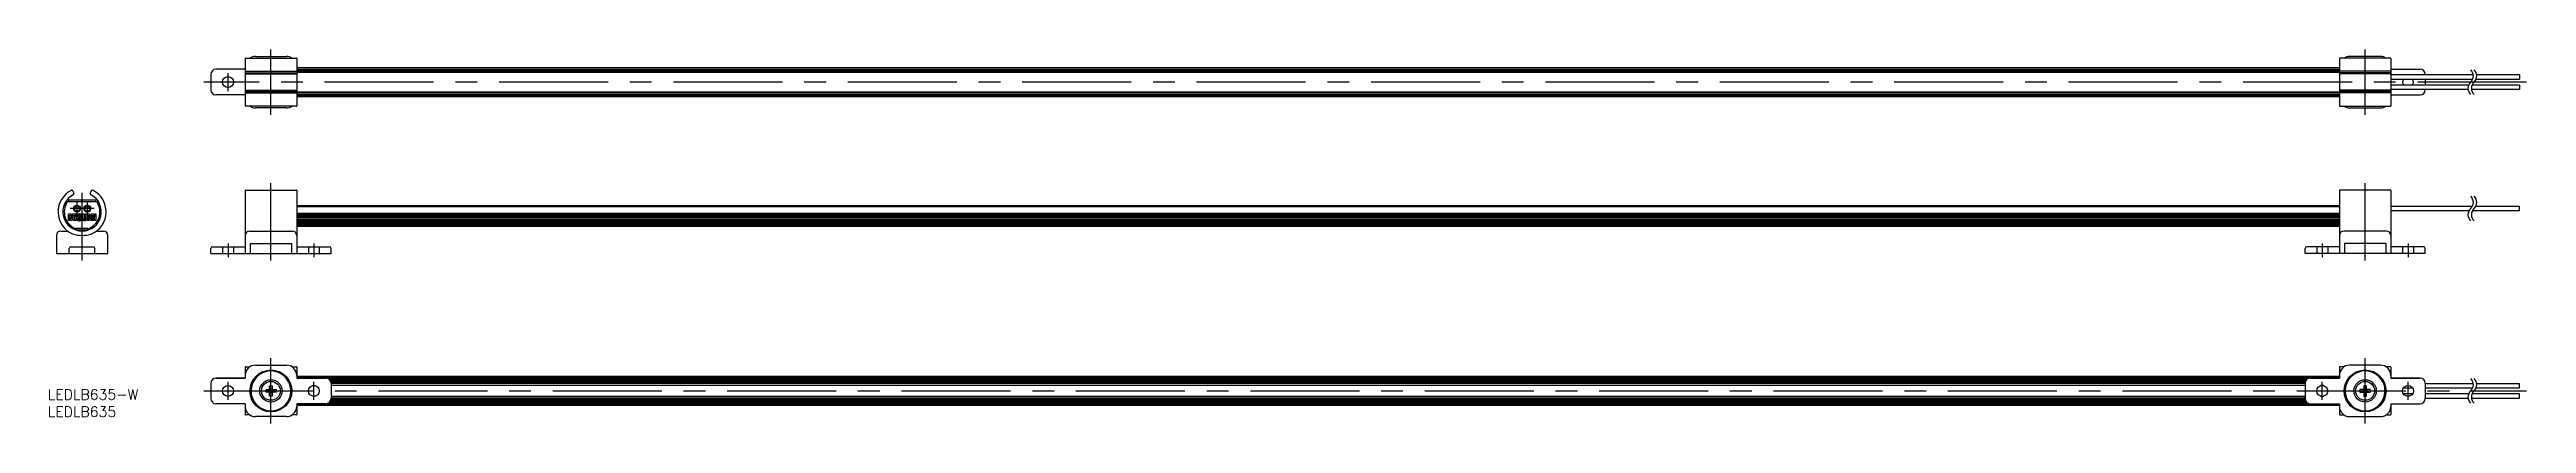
# Model space of a CAD drawing. Extents: x -64 to 657, y -50 to 60.
import ezdxf

# ---------------------------------------------------------------- set-up
doc = ezdxf.new("R2010")
doc.units = 0
doc.linetypes.add('CENTER', pattern=[50.8, 31.75, -6.35, 6.35, -6.35])
doc.linetypes.add('DASHED', pattern=[19.05, 12.7, -6.35])
doc.layers.get('0').update_dxf_attribs({"linetype": 'CONTINUOUS'})
doc.layers.add('CENTER', color=1, linetype='CENTER')
doc.styles.get("Standard").update_dxf_attribs({"font": 'txt.shx', "height": 3, "bigfont": 'bigfont.shx'})

# ---------------------------------------------------------------- blocks, each defined once
blk = doc.blocks.new('*U19')
at = {"color": 7, "linetype": 'CONTINUOUS'}
blk.add_text('LEDLB635-W', height=3, dxfattribs=at).set_placement((-65, -42.57))
blk = doc.blocks.new('*U20')
at = {"color": 7, "linetype": 'CONTINUOUS'}
blk.add_text('LEDLB635', height=3, dxfattribs=at).set_placement((-65, -47.57))

msp = doc.modelspace()

# ---------------------------------------------------------------- linework, layer by layer
at = {"color": 7, "linetype": 'CONTINUOUS'}
for p, q in [((-17.5, 52.25), (-17.5, 47.75)), ((-7.5, 53.75), (-16, 53.75)), ((-7.5, 56.9), (-7.5, 43.1)), ((-7.5, 53.14), (7.5, 53.14)), ((-7.5, 52.74), (7.5, 52.74)), ((-7.5, 52.39), (7.5, 52.39)), ((-7.4, 57), (7.4, 57)), ((-4.5, 57.5), (4.5, 57.5)), ((7.5, 56.9), (7.5, 43.1)), ((602.5, 54.16), (7.5, 54.16)), ((602.5, 54.15), (7.5, 54.15)), ((602.5, 53.7), (7.5, 53.7)), ((602.5, 53.6), (7.5, 53.6)), ((602.5, 53.15), (7.5, 53.15)), ((7.5, 53.11), (7.5, 53.1)), ((7.5, 52.9), (155, 52.9)), ((155, 52.9), (602.5, 52.9)), ((602.5, 56.9), (602.5, 43.1)), ((617.5, 53.14), (602.5, 53.14)), ((602.5, 53.11), (602.5, 53.1)), ((617.5, 52.74), (602.5, 52.74)), ((617.5, 52.39), (602.5, 52.39)), ((617.4, 57), (602.6, 57)), ((614.5, 57.5), (605.5, 57.5)), ((617.5, 56.9), (617.5, 43.1)), ((617.5, 53.75), (626, 53.75)), ((641.51, 52.1), (617.5, 52.1)), ((617.5, 50.9), (641.36, 50.9)), ((627.5, 52.25), (627.5, 52.1)), ((627.5, 50.9), (627.5, 49.1)), ((642.36, 50.9), (655, 50.9)), ((655, 52.1), (642.51, 52.1)), ((655, 52.1), (655, 50.9)), ((-7.5, 46.25), (-16, 46.25)), ((-7.5, 47.61), (7.5, 47.61)), ((-7.5, 47.26), (7.5, 47.26)), ((-7.5, 46.86), (7.5, 46.86)), ((155, 47.1), (7.5, 47.1)), ((7.5, 46.93), (7.5, 46.93)), ((7.5, 46.85), (602.5, 46.85)), ((7.5, 46.4), (602.5, 46.4)), ((7.5, 46.3), (602.5, 46.3)), ((602.5, 45.85), (7.5, 45.85)), ((7.5, 45.84), (602.5, 45.84)), ((602.5, 47.1), (155, 47.1)), ((617.5, 47.61), (602.5, 47.61)), ((617.5, 47.26), (602.5, 47.26)), ((602.5, 46.93), (602.5, 46.93)), ((617.5, 46.86), (602.5, 46.86)), ((640.14, 49.1), (617.5, 49.1)), ((617.5, 47.9), (639.99, 47.9)), ((617.5, 46.25), (626, 46.25)), ((627.5, 47.9), (627.5, 47.75)), ((640.99, 47.9), (655, 47.9)), ((655, 49.1), (641.14, 49.1)), ((655, 49.1), (655, 47.9)), ((7.4, 43), (-7.4, 43)), ((4.5, 42.5), (-4.5, 42.5)), ((602.6, 43), (617.4, 43)), ((605.5, 42.5), (614.5, 42.5)), ((-59.74, 15.18), (-59.4, 14.97)), ((-58.98, 15.7), (-51.02, 15.7)), ((-58.98, 15.7), (-58.98, 15.2)), ((-58.98, 15.2), (-51.02, 15.2)), ((-57.74, 18.31), (-57.41, 17.58)), ((-52.61, 17.59), (-52.29, 18.32)), ((-51.02, 15.2), (-51.02, 15.7)), ((-50.26, 15.18), (-50.6, 14.97)), ((-7.5, 18.4), (-7.5, 0)), ((-7.4, 18.5), (7.4, 18.5)), ((7.5, 18.4), (7.5, 0)), ((602.5, 18.4), (602.5, 0)), ((617.4, 18.5), (602.6, 18.5)), ((617.5, 18.4), (617.5, 0)), ((-58.99, 11.57), (-58.41, 11.57)), ((-58.99, 9.62), (-58.99, 11.57)), ((-58.63, 9.62), (-58.99, 9.62)), ((-58.63, 11.17), (-58.63, 9.62)), ((-58.28, 9.62), (-58.63, 11.17)), ((-58.41, 11.57), (-58.13, 10.19)), ((-57.98, 9.62), (-58.28, 9.62)), ((-58.13, 10.19), (-57.85, 11.57)), ((-57.62, 11.2), (-57.98, 9.62)), ((-57.85, 11.57), (-57.26, 11.57)), ((-57.62, 9.62), (-57.62, 11.2)), ((-57.26, 9.62), (-57.62, 9.62)), ((-57.26, 11.57), (-57.26, 9.62)), ((-57.23, 13.4), (-55.77, 13.4)), ((-56.99, 11.57), (-56.59, 11.57)), ((-56.99, 11.15), (-56.99, 11.57)), ((-56.59, 11.15), (-56.99, 11.15)), ((-56.99, 10.98), (-56.59, 10.98)), ((-56.99, 9.62), (-56.99, 10.98)), ((-56.59, 9.62), (-56.99, 9.62)), ((-56.83, 7.33), (-56.97, 6.96)), ((-56.65, 7.3), (-56.83, 7.33)), ((-53.35, 7.3), (-56.65, 7.3)), ((-56.65, 7.3), (-56.65, 6.85)), ((-56.59, 11.57), (-56.59, 11.15)), ((-56.59, 10.98), (-56.59, 9.62)), ((-56.39, 10.23), (-56, 10.23)), ((-56.39, 10.15), (-56.39, 10.23)), ((-56, 10.23), (-56, 10.17)), ((-55.82, 10.85), (-55.46, 10.69)), ((-55.53, 11.03), (-55.53, 11.1)), ((-55.16, 11.03), (-55.53, 11.03)), ((-55.16, 11.08), (-55.16, 11.03)), ((-54.9, 11.57), (-54.51, 11.57)), ((-54.9, 10.21), (-54.9, 11.57)), ((-54.51, 11.57), (-54.51, 10.1)), ((-54.23, 13.4), (-52.77, 13.4)), ((-54.05, 11.57), (-53.66, 11.57)), ((-54.05, 10.1), (-54.05, 11.57)), ((-53.66, 11.57), (-53.66, 10.21)), ((-53.38, 11.57), (-52.8, 11.57)), ((-53.38, 9.62), (-53.38, 11.57)), ((-53.02, 9.62), (-53.38, 9.62)), ((-53.35, 7.3), (-53.17, 7.33)), ((-53.35, 6.85), (-53.35, 7.3)), ((-53.03, 6.96), (-53.17, 7.33)), ((-52.8, 11.57), (-52.51, 10.19)), ((-52.36, 9.62), (-52.67, 9.62)), ((-52.51, 10.19), (-52.23, 11.57)), ((-52.01, 11.18), (-52.36, 9.62)), ((-52.23, 11.57), (-51.65, 11.57)), ((-51.65, 9.62), (-52.01, 9.62)), ((-51.65, 11.57), (-51.65, 9.62)), ((-51.37, 11.57), (-50.98, 11.57)), ((-51.37, 11.15), (-51.37, 11.57)), ((-50.98, 11.15), (-51.37, 11.15)), ((-51.37, 10.98), (-50.98, 10.98)), ((-51.37, 9.62), (-51.37, 10.98)), ((-50.98, 9.62), (-51.37, 9.62)), ((-50.98, 11.57), (-50.98, 11.15)), ((-50.98, 10.98), (-50.98, 9.62)), ((7.5, 14.05), (602.5, 14.05)), ((602.5, 13.6), (7.5, 13.6)), ((7.5, 11.79), (602.5, 11.79)), ((7.5, 11.7), (602.5, 11.7)), ((602.5, 11.45), (7.5, 11.45)), ((7.5, 11.12), (602.5, 11.12)), ((7.5, 11), (602.5, 11)), ((7.5, 10.59), (602.5, 10.59)), ((7.5, 10.53), (602.5, 10.53)), ((7.5, 10.01), (602.5, 10.01)), ((7.5, 9.88), (602.5, 9.88)), ((7.5, 9.53), (602.5, 9.53)), ((7.5, 9.5), (602.5, 9.5)), ((602.5, 9.1), (7.5, 9.1)), ((602.5, 8.97), (7.5, 8.97)), ((602.5, 8.72), (7.5, 8.72)), ((7.5, 8.7), (602.5, 8.7)), ((602.5, 8.47), (7.5, 8.47)), ((602.5, 8.34), (7.5, 8.34)), ((7.5, 8.05), (602.5, 8.05)), ((641.22, 13.72), (617.5, 13.72)), ((617.5, 12.53), (640.28, 12.53)), ((641.28, 12.53), (655, 12.53)), ((655, 13.72), (642.22, 13.72)), ((655, 12.53), (655, 13.72)), ((-62.5, 5.3), (-62.5, 0)), ((-62.5, 0), (-47.5, 0)), ((-61.2, 6.6), (-59.2, 6.6)), ((-58.75, 0), (-58.75, 1.5)), ((-58.25, 2), (-51.75, 2)), ((-53.52, 6.8), (-56.48, 6.8)), ((-51.25, 0), (-51.25, 1.5)), ((-50.8, 6.6), (-48.8, 6.6)), ((-47.5, 0), (-47.5, 5.3)), ((-17.5, 0), (-17.5, 1.5)), ((-17.5, 0), (17.5, 0)), ((-17, 2), (-7.5, 2)), ((-6.2, 6.6), (6.2, 6.6)), ((7.5, 2), (17, 2)), ((17.5, 0), (17.5, 1.5)), ((592.5, 0), (592.5, 1.5)), ((627.5, 0), (592.5, 0)), ((602.5, 2), (593, 2)), ((616.2, 6.6), (603.8, 6.6)), ((627, 2), (617.5, 2)), ((627.5, 0), (627.5, 1.5)), ((-7.5, -33.1), (-7.5, -36.25)), ((-7.4, -33), (-6.16, -33)), ((-4.5, -32.5), (4.5, -32.5)), ((6.16, -33), (7.4, -33)), ((7.5, -33.1), (7.5, -36.25)), ((602.5, -35.84), (7.5, -35.84)), ((7.5, -35.87), (602.5, -35.87)), ((7.5, -35.98), (602.5, -35.98)), ((602.5, -36.02), (7.5, -36.02)), ((7.5, -36.03), (602.5, -36.03)), ((602.5, -33.1), (602.5, -36.25)), ((603.84, -33), (602.6, -33)), ((614.5, -32.5), (605.5, -32.5)), ((617.4, -33), (616.16, -33)), ((617.5, -33.1), (617.5, -36.25)), ((-17.5, -37.75), (-17.5, -42.25)), ((-16, -36.25), (-7.5, -36.25)), ((-7.5, -36.25), (-16, -36.25)), ((-1.5, -39.63), (-1.5, -40.37)), ((-1.5, -39.63), (-0.59, -39.63)), ((-0.59, -40.37), (-1.5, -40.37)), ((-0.5, -39.51), (-0.5, -39.75)), ((-0.5, -40.25), (-0.5, -40.49)), ((-0.25, -39.5), (-0.49, -39.5)), ((-0.49, -40.5), (-0.25, -40.5)), ((-0.37, -39.41), (-0.37, -38.5)), ((-0.37, -38.5), (0.37, -38.5)), ((-0.37, -41.5), (-0.37, -40.59)), ((0.37, -41.5), (-0.37, -41.5)), ((0.49, -39.5), (0.25, -39.5)), ((0.25, -40.5), (0.49, -40.5)), ((0.37, -38.5), (0.37, -39.41)), ((0.37, -40.59), (0.37, -41.5)), ((0.5, -39.75), (0.5, -39.51)), ((0.5, -40.49), (0.5, -40.25)), ((0.59, -39.63), (1.5, -39.63)), ((1.5, -40.37), (0.59, -40.37)), ((1.5, -39.63), (1.5, -40.37)), ((7.5, -36.18), (602.5, -36.18)), ((7.5, -36.25), (16, -36.25)), ((16, -36.25), (7.5, -36.25)), ((12.02, -38.47), (12.98, -38.47)), ((12.98, -41.53), (12.02, -41.53)), ((12.31, -38.41), (12.69, -38.41)), ((12.69, -41.59), (12.31, -41.59)), ((16.39, -36.3), (593.61, -36.3)), ((593.11, -36.54), (16.89, -36.54)), ((16.91, -36.56), (593.09, -36.56)), ((17.18, -36.82), (592.82, -36.82)), ((592.82, -43.18), (17.18, -43.18)), ((17.27, -36.96), (592.73, -36.96)), ((17.27, -43.04), (592.73, -43.04)), ((592.55, -37.36), (17.45, -37.36)), ((17.45, -42.64), (592.55, -42.64)), ((592.54, -37.4), (17.46, -37.4)), ((17.46, -42.6), (592.54, -42.6)), ((592.5, -37.74), (17.5, -37.74)), ((17.5, -37.75), (17.5, -42.25)), ((592.5, -37.88), (17.5, -37.88)), ((592.5, -38.41), (17.5, -38.41)), ((592.5, -38.47), (17.5, -38.47)), ((17.5, -41.53), (592.5, -41.53)), ((17.5, -41.59), (592.5, -41.59)), ((17.5, -42.12), (592.5, -42.12)), ((17.5, -42.26), (592.5, -42.26)), ((592.5, -37.75), (592.5, -42.25)), ((602.5, -36.25), (594, -36.25)), ((594, -36.25), (602.5, -36.25)), ((597.98, -38.47), (597.02, -38.47)), ((597.02, -41.53), (597.98, -41.53)), ((597.69, -38.41), (597.31, -38.41)), ((597.31, -41.59), (597.69, -41.59)), ((609.41, -39.63), (608.5, -39.63)), ((608.5, -39.63), (608.5, -40.37)), ((608.5, -40.37), (609.41, -40.37)), ((609.5, -39.75), (609.5, -39.51)), ((609.5, -40.49), (609.5, -40.25)), ((609.51, -39.5), (609.75, -39.5)), ((609.75, -40.5), (609.51, -40.5)), ((610.37, -38.5), (609.63, -38.5)), ((609.63, -38.5), (609.63, -39.41)), ((609.63, -40.59), (609.63, -41.5)), ((609.63, -41.5), (610.37, -41.5)), ((610.25, -39.5), (610.49, -39.5)), ((610.49, -40.5), (610.25, -40.5)), ((610.37, -39.41), (610.37, -38.5)), ((610.37, -41.5), (610.37, -40.59)), ((610.5, -39.51), (610.5, -39.75)), ((610.5, -40.25), (610.5, -40.49)), ((611.5, -39.63), (610.59, -39.63)), ((610.59, -40.37), (611.5, -40.37)), ((611.5, -39.63), (611.5, -40.37)), ((626, -36.25), (617.5, -36.25)), ((617.5, -36.25), (626, -36.25)), ((621.18, -39.1), (623.82, -39.1)), ((623.82, -40.9), (621.18, -40.9)), ((627.5, -37.75), (627.5, -42.25)), ((641.51, -37.9), (627.5, -37.9)), ((627.5, -39.1), (641.36, -39.1)), ((640.14, -40.9), (627.5, -40.9)), ((627.5, -42.1), (639.99, -42.1)), ((640.99, -42.1), (655, -42.1)), ((655, -40.9), (641.14, -40.9)), ((642.36, -39.1), (655, -39.1)), ((655, -37.9), (642.51, -37.9)), ((655, -39.1), (655, -37.9)), ((655, -42.1), (655, -40.9)), ((-7.5, -43.75), (-16, -43.75)), ((-7.5, -43.75), (-7.5, -46.9)), ((-6.16, -47), (-7.4, -47)), ((4.5, -47.5), (-4.5, -47.5)), ((7.4, -47), (6.16, -47)), ((16, -43.75), (7.5, -43.75)), ((16, -43.75), (7.5, -43.75)), ((7.5, -43.75), (7.5, -46.9)), ((602.5, -43.82), (7.5, -43.82)), ((602.5, -43.97), (7.5, -43.97)), ((7.5, -43.98), (602.5, -43.98)), ((602.5, -44.02), (7.5, -44.02)), ((602.5, -44.13), (7.5, -44.13)), ((7.5, -44.16), (602.5, -44.16)), ((593.61, -43.7), (16.39, -43.7)), ((16.89, -43.46), (593.11, -43.46)), ((593.09, -43.44), (16.91, -43.44)), ((594, -43.75), (602.5, -43.75)), ((594, -43.75), (602.5, -43.75)), ((602.5, -43.75), (602.5, -46.9)), ((602.6, -47), (603.84, -47)), ((605.5, -47.5), (614.5, -47.5)), ((616.16, -47), (617.4, -47)), ((617.5, -43.75), (626, -43.75)), ((617.5, -43.75), (617.5, -46.9))]:
    msp.add_line(p, q, dxfattribs=at)
at = {"color": 3, "linetype": 'DASHED'}
for p, q in [((-14.1, 2), (-14.1, 0)), ((-10.9, 2), (-10.9, 0)), ((-6, 3), (-6, 0)), ((-6, 3), (6, 3)), ((6, 3), (6, 0)), ((10.9, 2), (10.9, 0)), ((14.1, 2), (14.1, 0)), ((595.9, 2), (595.9, 0)), ((599.1, 2), (599.1, 0)), ((604, 3), (604, 0)), ((616, 3), (604, 3)), ((616, 3), (616, 0)), ((620.9, 2), (620.9, 0)), ((624.1, 2), (624.1, 0))]:
    msp.add_line(p, q, dxfattribs=at)
at = {"color": 7, "linetype": 'CONTINUOUS'}
for centre, radius in [((-12.5, 50), 1.6), ((-56.5, 13.13), 0.783), ((-53.5, 13.13), 0.783), ((0, -40), 6.1), ((0, -40), 6), ((610, -40), 6.1), ((610, -40), 6), ((-12.5, -40), 1.6), ((0, -40), 3.25), ((0, -40), 2.75), ((12.5, -40), 1.6), ((597.5, -40), 1.6), ((610, -40), 3.25), ((610, -40), 2.75), ((622.5, -40), 1.6)]:
    msp.add_circle(centre, radius, dxfattribs=at)
at = {"color": 3, "linetype": 'CONTINUOUS'}
for centre in [(-56.5, 13.13), (-53.5, 13.13)]:
    msp.add_circle(centre, 1, dxfattribs=at)
at = {"color": 7, "linetype": 'CONTINUOUS'}
for centre, radius, start, end in [((-16, 52.25), 1.5, 90, 180), ((-7.4, 56.9), 0.1, 90, 180), ((-4.5, 54.5), 3, 90, 123.55731), ((4.5, 54.5), 3, 56.44269, 90), ((7.4, 56.9), 0.1, 0, 90), ((602.6, 56.9), 0.1, 90, 180), ((605.5, 54.5), 3, 90, 123.55731), ((614.5, 54.5), 3, 56.44269, 90), ((617.4, 56.9), 0.1, 0, 90), ((622.5, 50), 1.6, 145.77114, 214.22888), ((622.5, 50), 1.6, 325.77112, 34.22886), ((626, 52.25), 1.5, 0, 90), ((-16, 47.75), 1.5, 180, 270), ((626, 47.75), 1.5, 270, 0), ((-7.4, 43.1), 0.1, 180, 270), ((-4.5, 45.5), 3, 236.44269, 270), ((4.5, 45.5), 3, 270, 303.55731), ((7.4, 43.1), 0.1, 270, 360), ((602.6, 43.1), 0.1, 180, 270), ((605.5, 45.5), 3, 236.44269, 270), ((614.5, 45.5), 3, 270, 303.55731), ((617.4, 43.1), 0.1, 270, 360), ((-55, 12.2), 7, 116.74443, 246.10449), ((-55, 12.2), 5.6, 117.24897, 63.03361), ((-55, 12.2), 5.2, 147.86507, 249.41803), ((-58.98, 14.7), 1, 90, 119.48178), ((-58.98, 14.7), 0.5, 89.97083, 147.8942), ((-58.02, 18.19), 0.3, 114.17809, 116.74443), ((-58.02, 18.19), 0.3, 24.17799, 114.17816), ((-57.69, 17.45), 0.3, 297.09271, 24.17802), ((-55, 12.2), 5.2, 290.58197, 32.13493), ((-52.34, 17.47), 0.3, 156.10455, 243.18991), ((-52.01, 18.2), 0.3, 66.10425, 156.10452), ((-55, 12.2), 7, 293.89551, 63.53815), ((-52.01, 18.2), 0.3, 63.53815, 66.10449), ((-51.02, 14.7), 1, 60.51822, 90), ((-51.02, 14.7), 0.5, 32.10584, 90.02915), ((-7.4, 18.4), 0.1, 90, 180), ((7.4, 18.4), 0.1, 0, 90), ((602.6, 18.4), 0.1, 90, 180), ((617.4, 18.4), 0.1, 0, 90), ((-55.86, 10.11), 0.535, 176.05653, 282.3257), ((-55.8, 11.03), 0.579, 85.00055, 212.68994), ((-55.79, 11.07), 0.603, 215.31098, 247.92541), ((-56.54, 8.76), 1.82, 58.54666, 73.4153), ((-55.76, 10.11), 0.246, 167.18736, 273.30872), ((-55.75, 11.1), 0.218, 0, 180), ((-55.72, 11.08), 0.25, 175.50048, 246.35643), ((-55.67, 11.1), 0.513, 358.0657, 98.69127), ((-55.65, 10.16), 0.574, 261.22386, 49.65163), ((-55.76, 10.13), 0.257, 273.99083, 47.62152), ((-55.85, 9.79), 0.985, 54.77453, 66.86575), ((-54.28, 10.21), 0.623, 180, 0), ((-54.28, 10.1), 0.23, 180, 0), ((-505.99, 11.07), 452.97, 359.81601, 0.01341), ((-421.32, -72.28), 377.64, 12.52524, 12.76791), ((-520.28, 9.72), 468.28, 359.98707, 0.17803), ((-61.2, 5.3), 1.3, 90, 180), ((-58.25, 1.5), 0.5, 90, 180), ((-55, 13.71), 8.4, 250.27115, 289.72885), ((-51.75, 1.5), 0.5, 0, 90), ((-48.8, 5.3), 1.3, 0, 90), ((-17, 1.5), 0.5, 90, 180), ((-6.2, 5.3), 1.3, 90, 180), ((6.2, 5.3), 1.3, 0, 90), ((17, 1.5), 0.5, 0, 90), ((593, 1.5), 0.5, 90, 180), ((603.8, 5.3), 1.3, 90, 180), ((616.2, 5.3), 1.3, 0, 90), ((627, 1.5), 0.5, 0, 90), ((-4.5, -35.5), 3, 90, 180), ((-7.4, -33.1), 0.1, 90, 180), ((0, -40), 5.8, 33.15762, 213.15762), ((4.5, -35.5), 3, 0, 90), ((7.4, -33.1), 0.1, 360, 90), ((605.5, -35.5), 3, 90, 180), ((602.6, -33.1), 0.1, 90, 180), ((610, -40), 5.8, 33.15762, 213.15762), ((614.5, -35.5), 3, 0, 90), ((617.4, -33.1), 0.1, 360, 90), ((-16, -37.75), 1.5, 90, 180), ((-16, -42.25), 1.5, 180, 270), ((0, -40), 5.8, 213.15762, 33.15762), ((0, -40), 0.697, 122.08571, 147.91429), ((0, -40), 0.697, 212.08571, 237.91429), ((-0.08, -40), 0.487, 149.44929, 210.55071), ((0, -40), 0.556, 153.56185, 206.43815), ((0, -40), 0.556, 138.28179, 153.56185), ((0, -40), 0.556, 206.43815, 221.71821), ((0, -40), 0.556, 131.71821, 138.28179), ((0, -40), 0.556, 221.71821, 228.28179), ((0, -40), 0.556, 116.43815, 131.71821), ((0, -40), 0.556, 228.28179, 243.56185), ((0, -39.92), 0.487, 59.44933, 120.55067), ((0, -40), 0.556, 63.56185, 116.43815), ((0, -40.08), 0.487, 239.44931, 300.55069), ((0, -40), 0.556, 243.56185, 296.43815), ((0, -40), 0.556, 48.28179, 63.56185), ((0, -40), 0.556, 296.43815, 311.71821), ((0, -40), 0.697, 32.08571, 57.91429), ((0, -40), 0.556, 41.71821, 48.28179), ((0, -40), 0.697, 302.08571, 327.91429), ((0, -40), 0.556, 311.71821, 318.28179), ((0, -40), 0.556, 26.43815, 41.71821), ((0, -40), 0.556, 318.28179, 333.56185), ((0.08, -40), 0.487, 329.44929, 30.55071), ((0, -40), 0.556, 333.56185, 26.43815), ((16, -37.75), 1.5, 0, 90), ((16, -42.25), 1.5, 270, 360), ((594, -37.75), 1.5, 90, 180), ((594, -42.25), 1.5, 180, 270), ((610, -40), 5.8, 213.15762, 33.15762), ((610, -40), 0.697, 122.08571, 147.91429), ((610, -40), 0.697, 212.08571, 237.91429), ((609.92, -40), 0.487, 149.44929, 210.55071), ((610, -40), 0.556, 153.56185, 206.43815), ((610, -40), 0.556, 138.28179, 153.56185), ((610, -40), 0.556, 206.43815, 221.71821), ((610, -40), 0.556, 131.71821, 138.28179), ((610, -40), 0.556, 221.71821, 228.28179), ((610, -40), 0.556, 116.43815, 131.71821), ((610, -40), 0.556, 228.28179, 243.56185), ((610, -39.92), 0.487, 59.44933, 120.55067), ((610, -40), 0.556, 63.56185, 116.43815), ((610, -40.08), 0.487, 239.44931, 300.55069), ((610, -40), 0.556, 243.56185, 296.43815), ((610, -40), 0.556, 48.28179, 63.56185), ((610, -40), 0.556, 296.43815, 311.71821), ((610, -40), 0.697, 32.08571, 57.91429), ((610, -40), 0.556, 41.71821, 48.28179), ((610, -40), 0.697, 302.08571, 327.91429), ((610, -40), 0.556, 311.71821, 318.28179), ((610, -40), 0.556, 26.43815, 41.71821), ((610, -40), 0.556, 318.28179, 333.56185), ((610.08, -40), 0.487, 329.44929, 30.55071), ((610, -40), 0.556, 333.56185, 26.43815), ((626, -37.75), 1.5, 0, 90), ((626, -42.25), 1.5, 270, 0), ((-4.5, -44.5), 3, 180, 270), ((-7.4, -46.9), 0.1, 180, 270), ((4.5, -44.5), 3, 270, 0), ((7.4, -46.9), 0.1, 270, 360), ((605.5, -44.5), 3, 180, 270), ((602.6, -46.9), 0.1, 180, 270), ((614.5, -44.5), 3, 270, 0), ((617.4, -46.9), 0.1, 270, 360)]:
    msp.add_arc(centre, radius, start, end, dxfattribs=at)
at = {"color": 3, "linetype": 'CONTINUOUS'}
for centre, start, end in [((639.06, 51.8), 313.26152, 46.73848), ((640.06, 51.8), 313.26152, 46.73848), ((642.44, 48.2), 133.26152, 226.73848), ((643.44, 48.2), 133.26152, 226.73848), ((639.06, 14.93), 313.26152, 46.73848), ((640.06, 14.93), 313.26152, 46.73848), ((642.44, 11.33), 133.26152, 226.73848), ((643.44, 11.33), 133.26152, 226.73848), ((642.44, -41.8), 133.26152, 226.73848), ((639.06, -38.2), 313.26152, 46.73848), ((643.44, -41.8), 133.26152, 226.73848), ((640.06, -38.2), 313.26152, 46.73848)]:
    msp.add_arc(centre, 2.47, start, end, dxfattribs=at)
at = {"layer": 'CENTER', "color": 1, "linetype": 'CENTER'}
for p, q in [((0, 40.5), (0, 59.5)), ((610, 40.5), (610, 59.5)), ((-12.5, 47.4), (-12.5, 52.6)), ((657, 50), (-19.5, 50)), ((-56.5, 15.13), (-56.5, 11.13)), ((-55, -2), (-55, 17.7)), ((-53.5, 15.13), (-53.5, 11.13)), ((0, -2), (0, 20.5)), ((610, -2), (610, 20.5)), ((-51.5, 13.13), (-58.5, 13.13)), ((-12.5, 3), (-12.5, -1)), ((12.5, 3), (12.5, -1)), ((597.5, 3), (597.5, -1)), ((622.5, 3), (622.5, -1)), ((0, -49.5), (0, -30.5)), ((610, -49.5), (610, -30.5)), ((-19.5, -40), (657, -40)), ((-12.5, -42.6), (-12.5, -37.4)), ((12.5, -42.6), (12.5, -37.4)), ((597.5, -42.6), (597.5, -37.4)), ((622.5, -42.6), (622.5, -37.4))]:
    msp.add_line(p, q, dxfattribs=at)

# ---------------------------------------------------------------- block references
at = {"color": 7, "linetype": 'CONTINUOUS'}
for name in ['*U19', '*U20']:
    msp.add_blockref(name, (0, 0), dxfattribs=at)

doc.saveas('drawing.dxf')
